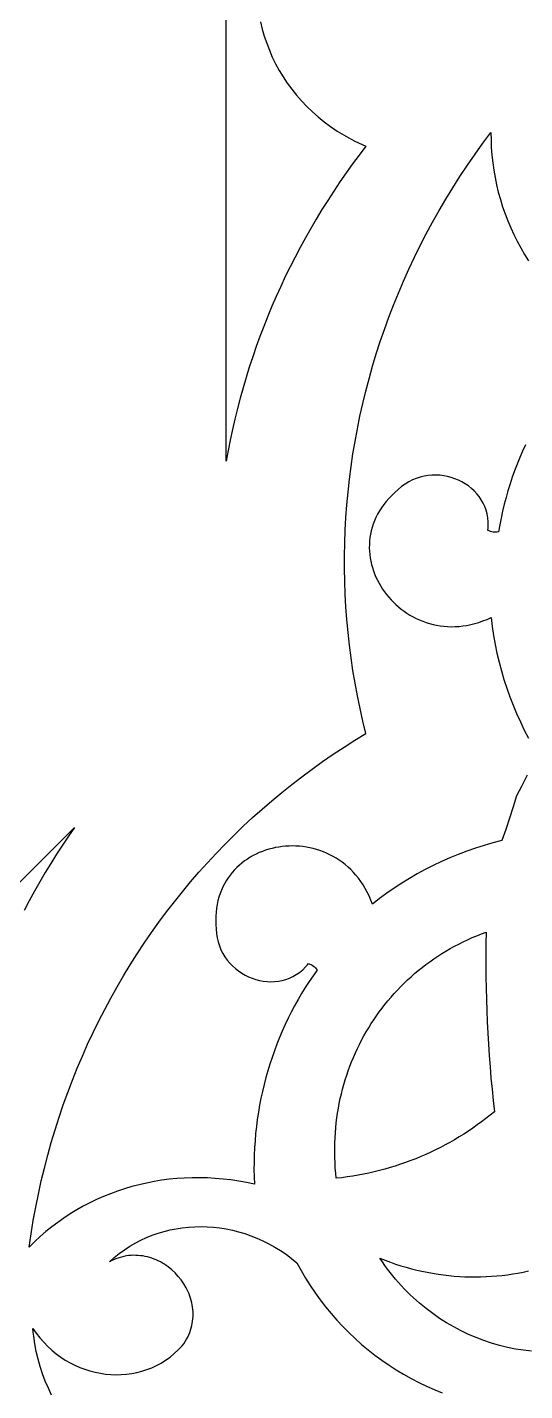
# Model space of a CAD drawing. Extents: x 1908 to 2928, y -299 to 721.
# Drawn here: x 2734.5 to 2767.2, y 27.8 to 117.3 of the extents above; entities that cross this region are included whole.
import ezdxf

# ---------------------------------------------------------------- set-up
doc = ezdxf.new("R2010")
doc.units = 0
doc.layers.add('BITMAP_LAYER', color=18, linetype='CONTINUOUS')

msp = doc.modelspace()

# ---------------------------------------------------------------- linework, layer by layer
at = {"layer": 'BITMAP_LAYER'}
for points in [[(2749.81, 117.678), (2749.922, 117.201), (2750.056, 116.73), (2750.211, 116.266), (2750.386, 115.808), (2750.582, 115.359), (2750.798, 114.917), (2751.034, 114.485), (2751.289, 114.062), (2751.564, 113.65), (2751.857, 113.248), (2752.169, 112.858), (2752.5, 112.48), (2752.848, 112.115), (2753.213, 111.763), (2753.596, 111.425), (2753.995, 111.102), (2754.412, 110.795), (2754.844, 110.503), (2755.292, 110.228), (2755.756, 109.97), (2755.994, 109.847), (2756.235, 109.73), (2756.481, 109.616), (2756.73, 109.508), (2756.288, 108.928), (2755.856, 108.343), (2755.434, 107.752), (2755.021, 107.156), (2754.618, 106.555), (2754.225, 105.95), (2753.842, 105.339), (2753.468, 104.724), (2753.104, 104.104), (2752.751, 103.48), (2752.407, 102.851), (2752.073, 102.218), (2751.749, 101.58), (2751.436, 100.939), (2751.132, 100.294), (2750.839, 99.644), (2750.555, 98.991), (2750.282, 98.335), (2750.019, 97.675), (2749.767, 97.011), (2749.525, 96.344), (2749.293, 95.674), (2749.072, 95), (2748.861, 94.324), (2748.66, 93.645), (2748.47, 92.963), (2748.291, 92.278), (2748.122, 91.591), (2747.964, 90.901), (2747.817, 90.209), (2747.68, 89.514), (2747.554, 88.818), (2747.554, 124.04)], [(2767.321, 68.193), (2766.968, 67.505), (2766.614, 66.836), (2766.391, 66.113), (2766.154, 65.376), (2765.908, 64.643), (2765.653, 63.913), (2765.069, 63.761), (2764.49, 63.594), (2763.917, 63.412), (2763.35, 63.215), (2762.79, 63.003), (2762.237, 62.777), (2761.692, 62.536), (2761.153, 62.28), (2760.623, 62.01), (2760.1, 61.726), (2759.586, 61.427), (2759.081, 61.115), (2758.584, 60.789), (2758.096, 60.449), (2757.618, 60.096), (2757.149, 59.729), (2757.045, 60.004), (2756.931, 60.268), (2756.809, 60.521), (2756.678, 60.763), (2756.538, 60.995), (2756.391, 61.217), (2756.237, 61.428), (2756.075, 61.629), (2755.906, 61.819), (2755.732, 61.999), (2755.551, 62.169), (2755.364, 62.329), (2755.172, 62.479), (2754.976, 62.618), (2754.774, 62.748), (2754.569, 62.868), (2754.359, 62.978), (2754.147, 63.078), (2753.931, 63.168), (2753.712, 63.249), (2753.491, 63.32), (2753.268, 63.382), (2753.043, 63.434), (2752.817, 63.477), (2752.59, 63.51), (2752.363, 63.534), (2752.135, 63.548), (2751.907, 63.554), (2751.68, 63.55), (2751.454, 63.537), (2751.229, 63.515), (2751.006, 63.484), (2750.785, 63.445), (2750.566, 63.396), (2750.349, 63.338), (2750.136, 63.272), (2749.927, 63.197), (2749.721, 63.114), (2749.519, 63.022), (2749.322, 62.921), (2749.129, 62.812), (2748.942, 62.694), (2748.761, 62.568), (2748.585, 62.434), (2748.416, 62.292), (2748.254, 62.141), (2748.098, 61.983), (2747.95, 61.816), (2747.81, 61.641), (2747.678, 61.458), (2747.555, 61.268), (2747.44, 61.069), (2747.335, 60.863), (2747.239, 60.649), (2747.153, 60.428), (2747.078, 60.198), (2747.013, 59.962), (2746.96, 59.718), (2746.918, 59.466), (2746.887, 59.207), (2746.869, 58.941), (2746.864, 58.667), (2746.871, 58.387), (2746.891, 58.099), (2746.914, 57.806), (2746.958, 57.523), (2747.024, 57.251), (2747.109, 56.99), (2747.212, 56.74), (2747.333, 56.502), (2747.47, 56.276), (2747.623, 56.063), (2747.79, 55.863), (2747.969, 55.677), (2748.161, 55.504), (2748.363, 55.346), (2748.575, 55.203), (2748.796, 55.074), (2749.024, 54.961), (2749.258, 54.865), (2749.497, 54.784), (2749.741, 54.721), (2749.987, 54.675), (2750.236, 54.646), (2750.485, 54.635), (2750.734, 54.643), (2750.981, 54.67), (2751.225, 54.716), (2751.466, 54.782), (2751.702, 54.868), (2751.932, 54.975), (2752.155, 55.103), (2752.37, 55.252), (2752.575, 55.423), (2752.77, 55.616), (2752.864, 55.721), (2752.954, 55.832), (2753.039, 55.801), (2753.121, 55.763), (2753.2, 55.719), (2753.275, 55.668), (2753.345, 55.61), (2753.41, 55.547), (2753.47, 55.479), (2753.525, 55.405), (2753.256, 55.027), (2752.996, 54.643), (2752.745, 54.254), (2752.502, 53.86), (2752.268, 53.461), (2752.043, 53.057), (2751.826, 52.649), (2751.619, 52.236), (2751.42, 51.819), (2751.23, 51.397), (2751.05, 50.972), (2750.878, 50.542), (2750.715, 50.109), (2750.562, 49.672), (2750.418, 49.232), (2750.282, 48.788), (2750.156, 48.341), (2750.04, 47.891), (2749.932, 47.437), (2749.834, 46.981), (2749.746, 46.523), (2749.666, 46.061), (2749.597, 45.598), (2749.536, 45.132), (2749.486, 44.664), (2749.445, 44.194), (2749.413, 43.722), (2749.392, 43.248), (2749.379, 42.773), (2749.377, 42.297), (2749.385, 41.819), (2749.402, 41.34), (2748.889, 41.449), (2748.375, 41.543), (2747.861, 41.62), (2747.348, 41.68), (2746.836, 41.725), (2746.326, 41.754), (2745.816, 41.767), (2745.309, 41.764), (2744.804, 41.745), (2744.302, 41.711), (2743.802, 41.661), (2743.306, 41.596), (2742.814, 41.515), (2742.325, 41.419), (2741.841, 41.309), (2741.362, 41.183), (2740.887, 41.042), (2740.418, 40.887), (2739.955, 40.716), (2739.498, 40.531), (2739.047, 40.332), (2738.603, 40.118), (2738.167, 39.89), (2737.737, 39.647), (2737.316, 39.391), (2736.903, 39.12), (2736.498, 38.836), (2736.102, 38.537), (2735.715, 38.225), (2735.338, 37.899), (2734.971, 37.56), (2734.614, 37.207), (2734.743, 38.088), (2734.887, 38.963), (2735.047, 39.832), (2735.222, 40.695), (2735.412, 41.552), (2735.617, 42.403), (2735.836, 43.247), (2736.071, 44.084), (2736.319, 44.915), (2736.583, 45.739), (2736.86, 46.556), (2737.152, 47.366), (2737.458, 48.168), (2737.777, 48.963), (2738.111, 49.75), (2738.458, 50.529), (2738.818, 51.301), (2739.192, 52.064), (2739.58, 52.819), (2739.98, 53.566), (2740.394, 54.305), (2740.82, 55.034), (2741.259, 55.755), (2741.71, 56.467), (2742.175, 57.17), (2742.651, 57.864), (2743.14, 58.548), (2743.641, 59.223), (2744.154, 59.888), (2744.678, 60.543), (2745.215, 61.188), (2745.763, 61.824), (2746.323, 62.449), (2746.893, 63.063), (2747.476, 63.667), (2748.069, 64.261), (2748.673, 64.843), (2749.288, 65.415), (2749.914, 65.975), (2750.55, 66.524), (2751.197, 67.062), (2751.854, 67.588), (2752.521, 68.103), (2753.199, 68.605), (2753.886, 69.096), (2754.583, 69.575), (2755.29, 70.041), (2756.006, 70.495), (2756.73, 70.93), (2756.526, 71.75), (2756.34, 72.577), (2756.17, 73.407), (2756.016, 74.238), (2755.877, 75.071), (2755.753, 75.905), (2755.645, 76.741), (2755.552, 77.578), (2755.475, 78.415), (2755.414, 79.253), (2755.368, 80.092), (2755.337, 80.931), (2755.322, 81.77), (2755.322, 82.609), (2755.337, 83.448), (2755.368, 84.286), (2755.414, 85.124), (2755.476, 85.961), (2755.553, 86.796), (2755.645, 87.631), (2755.753, 88.464), (2755.876, 89.295), (2756.014, 90.124), (2756.167, 90.952), (2756.336, 91.777), (2756.52, 92.6), (2756.72, 93.42), (2756.934, 94.237), (2757.164, 95.052), (2757.409, 95.863), (2757.669, 96.671), (2757.945, 97.475), (2758.235, 98.276), (2758.541, 99.072), (2758.862, 99.865), (2759.198, 100.653), (2759.549, 101.436), (2759.915, 102.215), (2760.296, 102.989), (2760.693, 103.758), (2761.104, 104.521), (2761.531, 105.279), (2761.973, 106.031), (2762.429, 106.778), (2762.901, 107.518), (2763.388, 108.252), (2763.889, 108.979), (2764.406, 109.7), (2764.938, 110.414), (2764.941, 109.912), (2764.96, 109.413), (2764.996, 108.916), (2765.049, 108.421), (2765.118, 107.93), (2765.203, 107.443), (2765.304, 106.959), (2765.42, 106.48), (2765.552, 106.005), (2765.7, 105.535), (2765.863, 105.07), (2766.04, 104.61), (2766.233, 104.156), (2766.44, 103.708), (2766.661, 103.266), (2766.897, 102.831), (2767.147, 102.403), (2767.411, 101.983)], [(2767.2, 89.906), (2767.008, 89.484), (2766.826, 89.059), (2766.653, 88.63), (2766.489, 88.198), (2766.334, 87.763), (2766.189, 87.324), (2766.054, 86.882), (2765.927, 86.438), (2765.811, 85.99), (2765.704, 85.54), (2765.606, 85.087), (2765.519, 84.632), (2765.441, 84.174), (2765.351, 84.16), (2765.26, 84.154), (2765.169, 84.156), (2765.079, 84.165), (2764.99, 84.182), (2764.903, 84.206), (2764.818, 84.237), (2764.736, 84.276), (2764.75, 84.418), (2764.759, 84.558), (2764.757, 84.833), (2764.733, 85.099), (2764.687, 85.356), (2764.619, 85.604), (2764.532, 85.842), (2764.426, 86.07), (2764.302, 86.287), (2764.162, 86.493), (2764.006, 86.686), (2763.836, 86.868), (2763.652, 87.037), (2763.457, 87.192), (2763.25, 87.334), (2763.032, 87.461), (2762.806, 87.573), (2762.572, 87.671), (2762.331, 87.752), (2762.085, 87.817), (2761.833, 87.866), (2761.578, 87.897), (2761.321, 87.91), (2761.062, 87.905), (2760.803, 87.882), (2760.544, 87.839), (2760.287, 87.777), (2760.034, 87.694), (2759.784, 87.591), (2759.539, 87.466), (2759.3, 87.32), (2759.069, 87.151), (2758.846, 86.96), (2758.628, 86.771), (2758.424, 86.578), (2758.235, 86.38), (2758.06, 86.179), (2757.898, 85.975), (2757.75, 85.767), (2757.615, 85.556), (2757.493, 85.343), (2757.385, 85.128), (2757.289, 84.911), (2757.205, 84.692), (2757.134, 84.471), (2757.074, 84.25), (2757.027, 84.028), (2756.991, 83.806), (2756.966, 83.583), (2756.953, 83.36), (2756.951, 83.138), (2756.959, 82.917), (2756.978, 82.697), (2757.007, 82.478), (2757.047, 82.26), (2757.096, 82.045), (2757.155, 81.832), (2757.223, 81.621), (2757.3, 81.413), (2757.387, 81.209), (2757.482, 81.007), (2757.586, 80.81), (2757.699, 80.616), (2757.819, 80.427), (2757.947, 80.242), (2758.083, 80.063), (2758.227, 79.888), (2758.378, 79.719), (2758.536, 79.556), (2758.7, 79.399), (2758.872, 79.248), (2759.049, 79.104), (2759.233, 78.967), (2759.423, 78.837), (2759.619, 78.715), (2759.82, 78.601), (2760.027, 78.495), (2760.239, 78.398), (2760.455, 78.309), (2760.677, 78.229), (2760.903, 78.159), (2761.133, 78.098), (2761.367, 78.048), (2761.605, 78.007), (2761.846, 77.978), (2762.091, 77.959), (2762.339, 77.951), (2762.59, 77.955), (2762.844, 77.97), (2763.1, 77.998), (2763.359, 78.038), (2763.619, 78.09), (2763.882, 78.156), (2764.146, 78.235), (2764.412, 78.327), (2764.678, 78.433), (2764.946, 78.554), (2765.018, 77.963), (2765.107, 77.375), (2765.212, 76.79), (2765.332, 76.208), (2765.469, 75.63), (2765.622, 75.055), (2765.79, 74.485), (2765.974, 73.919), (2766.174, 73.357), (2766.389, 72.801), (2766.62, 72.249), (2766.866, 71.704), (2767.127, 71.164), (2767.404, 70.63)], [(2712.687, 39.864), (2737.593, 64.77), (2737.189, 64.188), (2736.795, 63.6), (2736.41, 63.007), (2736.034, 62.407), (2735.667, 61.802), (2735.31, 61.191), (2734.962, 60.574), (2734.623, 59.952), (2734.294, 59.325)], [(2736.094, 27.496), (2735.876, 27.95), (2735.678, 28.413), (2735.499, 28.885), (2735.34, 29.365), (2735.202, 29.854), (2735.085, 30.349), (2734.989, 30.851), (2734.915, 31.36), (2734.887, 31.616), (2734.864, 31.874), (2735.086, 31.552), (2735.322, 31.248), (2735.572, 30.961), (2735.834, 30.692), (2736.107, 30.441), (2736.392, 30.207), (2736.686, 29.991), (2736.99, 29.793), (2737.301, 29.614), (2737.62, 29.452), (2737.945, 29.309), (2738.275, 29.185), (2738.61, 29.079), (2738.949, 28.991), (2739.291, 28.922), (2739.634, 28.873), (2739.979, 28.842), (2740.323, 28.83), (2740.667, 28.837), (2741.009, 28.864), (2741.348, 28.91), (2741.684, 28.975), (2742.016, 29.06), (2742.343, 29.165), (2742.663, 29.29), (2742.976, 29.434), (2743.282, 29.598), (2743.578, 29.783), (2743.865, 29.988), (2744.142, 30.213), (2744.406, 30.458), (2744.659, 30.724), (2744.763, 30.866), (2744.859, 31.011), (2744.945, 31.156), (2745.024, 31.303), (2745.094, 31.451), (2745.156, 31.601), (2745.211, 31.751), (2745.257, 31.901), (2745.296, 32.053), (2745.327, 32.204), (2745.351, 32.356), (2745.367, 32.508), (2745.377, 32.66), (2745.38, 32.811), (2745.375, 32.962), (2745.365, 33.112), (2745.347, 33.262), (2745.324, 33.41), (2745.294, 33.557), (2745.258, 33.703), (2745.216, 33.848), (2745.169, 33.991), (2745.116, 34.131), (2745.057, 34.27), (2744.993, 34.407), (2744.924, 34.542), (2744.77, 34.803), (2744.598, 35.052), (2744.408, 35.289), (2744.201, 35.512), (2743.979, 35.72), (2743.742, 35.911), (2743.619, 35.999), (2743.492, 36.083), (2743.363, 36.162), (2743.23, 36.236), (2743.095, 36.305), (2742.958, 36.368), (2742.818, 36.426), (2742.675, 36.478), (2742.531, 36.525), (2742.385, 36.565), (2742.236, 36.599), (2742.086, 36.627), (2741.935, 36.648), (2741.782, 36.662), (2741.628, 36.669), (2741.473, 36.67), (2741.316, 36.663), (2741.159, 36.649), (2741.002, 36.627), (2740.843, 36.597), (2740.685, 36.56), (2740.526, 36.514), (2740.367, 36.461), (2740.208, 36.398), (2740.049, 36.328), (2739.891, 36.248), (2740.208, 36.53), (2740.536, 36.794), (2740.873, 37.039), (2741.221, 37.266), (2741.577, 37.474), (2741.942, 37.664), (2742.314, 37.836), (2742.694, 37.99), (2743.079, 38.125), (2743.47, 38.242), (2743.866, 38.34), (2744.267, 38.421), (2744.671, 38.483), (2745.079, 38.526), (2745.488, 38.552), (2745.9, 38.559), (2746.312, 38.547), (2746.725, 38.518), (2747.138, 38.47), (2747.55, 38.404), (2747.961, 38.319), (2748.369, 38.217), (2748.774, 38.096), (2749.176, 37.956), (2749.574, 37.799), (2749.967, 37.623), (2750.355, 37.429), (2750.737, 37.217), (2751.112, 36.986), (2751.48, 36.737), (2751.839, 36.47), (2752.19, 36.185), (2752.468, 35.674), (2752.761, 35.173), (2753.068, 34.684), (2753.39, 34.206), (2753.727, 33.74), (2754.077, 33.285), (2754.44, 32.843), (2754.816, 32.413), (2755.205, 31.996), (2755.606, 31.592), (2756.018, 31.202), (2756.442, 30.824), (2756.877, 30.461), (2757.322, 30.111), (2757.777, 29.776), (2758.243, 29.456), (2758.717, 29.15), (2759.2, 28.86), (2759.692, 28.584), (2760.192, 28.325), (2760.7, 28.081), (2761.215, 27.853), (2761.737, 27.642)], [(2767.598, 30.369), (2767.067, 30.432), (2766.539, 30.517), (2766.015, 30.624), (2765.495, 30.753), (2764.979, 30.902), (2764.469, 31.074), (2763.966, 31.266), (2763.469, 31.478), (2762.98, 31.711), (2762.499, 31.964), (2762.028, 32.237), (2761.567, 32.53), (2761.116, 32.841), (2760.676, 33.172), (2760.248, 33.522), (2760.039, 33.704), (2759.833, 33.891), (2759.631, 34.082), (2759.431, 34.277), (2759.236, 34.477), (2759.044, 34.682), (2758.856, 34.891), (2758.672, 35.104), (2758.491, 35.322), (2758.315, 35.544), (2758.142, 35.771), (2757.974, 36.002), (2757.81, 36.237), (2757.65, 36.476), (2757.99, 36.343), (2758.331, 36.218), (2758.674, 36.1), (2759.018, 35.99), (2759.364, 35.888), (2759.711, 35.793), (2760.059, 35.706), (2760.408, 35.626), (2760.758, 35.555), (2761.109, 35.49), (2761.46, 35.434), (2761.811, 35.385), (2762.163, 35.344), (2762.516, 35.31), (2762.868, 35.284), (2763.22, 35.266), (2763.572, 35.256), (2763.923, 35.253), (2764.275, 35.258), (2764.625, 35.271), (2764.975, 35.291), (2765.324, 35.319), (2765.672, 35.355), (2766.019, 35.398), (2766.365, 35.45), (2766.71, 35.509), (2767.053, 35.575), (2767.394, 35.65)]]:
    msp.add_lwpolyline(points, dxfattribs=at)
msp.add_lwpolyline([(2764.605, 57.158), (2764.599, 56.423), (2764.598, 55.687), (2764.604, 54.95), (2764.616, 54.214), (2764.634, 53.477), (2764.658, 52.74), (2764.689, 52.002), (2764.726, 51.265), (2764.769, 50.528), (2764.819, 49.79), (2764.875, 49.052), (2764.937, 48.315), (2765.005, 47.578), (2765.079, 46.84), (2765.16, 46.103), (2764.886, 45.877), (2764.607, 45.655), (2764.324, 45.44), (2764.038, 45.229), (2763.748, 45.025), (2763.454, 44.826), (2763.157, 44.632), (2762.856, 44.445), (2762.551, 44.263), (2762.244, 44.087), (2761.933, 43.916), (2761.618, 43.751), (2761.301, 43.593), (2760.981, 43.44), (2760.657, 43.293), (2760.331, 43.151), (2760.002, 43.016), (2759.67, 42.887), (2759.335, 42.764), (2758.998, 42.647), (2758.658, 42.536), (2758.316, 42.431), (2757.972, 42.332), (2757.625, 42.24), (2757.276, 42.154), (2756.925, 42.074), (2756.572, 42), (2756.216, 41.933), (2755.859, 41.872), (2755.501, 41.817), (2755.14, 41.769), (2754.778, 41.727), (2754.744, 42.065), (2754.717, 42.401), (2754.697, 42.736), (2754.683, 43.071), (2754.677, 43.403), (2754.677, 43.735), (2754.685, 44.065), (2754.698, 44.394), (2754.719, 44.721), (2754.746, 45.046), (2754.78, 45.37), (2754.82, 45.692), (2754.866, 46.012), (2754.919, 46.33), (2754.978, 46.645), (2755.044, 46.959), (2755.116, 47.271), (2755.194, 47.58), (2755.278, 47.886), (2755.368, 48.191), (2755.464, 48.492), (2755.566, 48.792), (2755.675, 49.088), (2755.789, 49.381), (2755.909, 49.672), (2756.034, 49.96), (2756.166, 50.245), (2756.303, 50.526), (2756.446, 50.804), (2756.594, 51.079), (2756.748, 51.351), (2756.908, 51.619), (2757.073, 51.884), (2757.243, 52.145), (2757.419, 52.403), (2757.6, 52.656), (2757.786, 52.906), (2757.977, 53.152), (2758.174, 53.393), (2758.375, 53.631), (2758.582, 53.865), (2758.794, 54.094), (2759.011, 54.319), (2759.232, 54.539), (2759.459, 54.755), (2759.69, 54.967), (2759.926, 55.173), (2760.167, 55.375), (2760.412, 55.572), (2760.662, 55.764), (2760.917, 55.952), (2761.176, 56.134), (2761.439, 56.311), (2761.707, 56.483), (2761.98, 56.649), (2762.256, 56.81), (2762.537, 56.965), (2762.822, 57.115), (2763.112, 57.26), (2763.405, 57.398), (2763.702, 57.531), (2764.004, 57.658), (2764.309, 57.779), (2764.619, 57.894)], close=True, dxfattribs=at)

doc.saveas('drawing.dxf')
